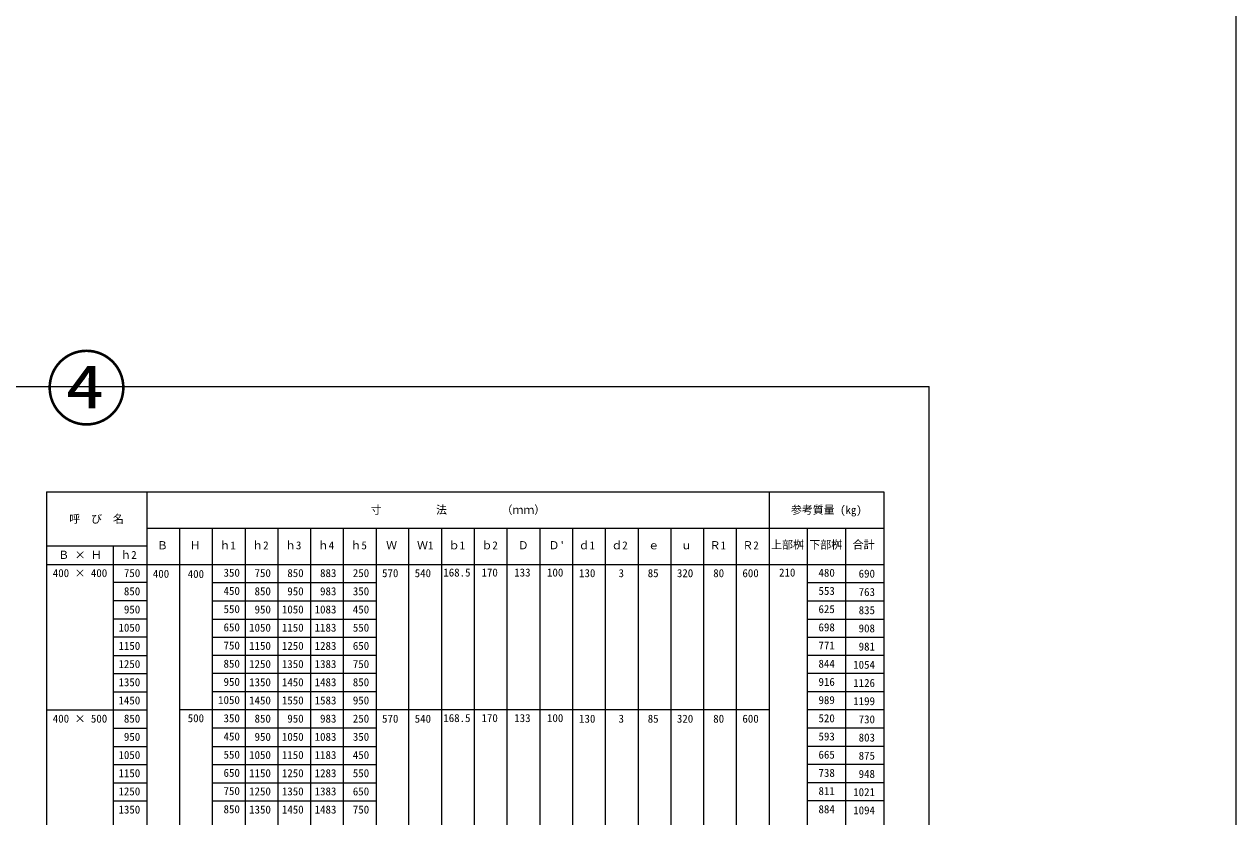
# Model space of a CAD drawing. Units: millimetres at full size; details may follow other scales. Extents: x 5964 to 125098, y -10801 to 28073.
# Drawn here: x 30864 to 36615, y 3058 to 6822 of the extents above; entities that cross this region are included whole.
import ezdxf
from ezdxf.enums import TextEntityAlignment as Align

# ---------------------------------------------------------------- set-up
doc = ezdxf.new("R2010")
doc.units = ezdxf.units.MM
doc.header["$LTSCALE"] = 19
for name, color, linetype, lineweight in [('0_2', 7, 'Continuous', 20), ('枠', 5, 'Continuous', 5), ('補助線', 8, 'Continuous', 13)]:
    doc.layers.add(name, color=color, linetype=linetype, lineweight=lineweight)
doc.styles.add('ＭＳ ゴシック', font='')
doc.styles.get('ＭＳ ゴシック').set_extended_font_data('MS Gothic')

msp = doc.modelspace()

# ---------------------------------------------------------------- linework, layer by layer
at = {"layer": '0_2'}
for p, q in [((30969.22, 4601.59), (30969.22, 1664)), ((30969.22, 4601.59), (34943.78, 4601.59)), ((31445.22, 4601.59), (31445.22, 1664)), ((34399.46, 4601.59), (34399.46, 1664)), ((34943.78, 4601.59), (34943.78, 1664)), ((31445.22, 4428.79), (34943.78, 4428.79)), ((31600.74, 4428.79), (31600.74, 1664)), ((31756.26, 4428.79), (31756.26, 1664)), ((31911.78, 4428.79), (31911.78, 1664)), ((32067.3, 4428.79), (32067.3, 1664)), ((32222.81, 4428.79), (32222.81, 1664)), ((32378.28, 4428.79), (32378.28, 1664)), ((32533.75, 4428.79), (32533.75, 1664)), ((32688.28, 4428.79), (32688.28, 1664)), ((32844.32, 4428.79), (32844.32, 1664)), ((32999.84, 4428.79), (32999.84, 1664)), ((33155.36, 4428.79), (33155.36, 1664)), ((33310.88, 4428.79), (33310.88, 1664)), ((33466.4, 4428.79), (33466.4, 1664)), ((33621.91, 4428.79), (33621.91, 1664)), ((33777.38, 4428.79), (33777.38, 1664)), ((33932.9, 4428.79), (33932.9, 1664)), ((34088.42, 4428.79), (34088.42, 1664)), ((34243.94, 4428.79), (34243.94, 1664)), ((34580.9, 4428.79), (34580.9, 1664)), ((34762.34, 4428.79), (34762.34, 1664)), ((31445.22, 4342.39), (30969.22, 4342.39)), ((31285.43, 4342.39), (31285.43, 1664)), ((30969.22, 4255.99), (34943.78, 4255.99)), ((31445.22, 4169.59), (31285.43, 4169.59)), ((31756.26, 4169.59), (32222.81, 4169.59)), ((32222.81, 4169.59), (32533.75, 4169.59)), ((34580.9, 4169.59), (34943.78, 4169.59)), ((31445.22, 4083.19), (31285.43, 4083.19)), ((31756.26, 4083.19), (32222.81, 4083.19)), ((32222.81, 4083.19), (32533.75, 4083.19)), ((34580.9, 4083.19), (34943.78, 4083.19)), ((31445.22, 3996.79), (31285.43, 3996.79)), ((31756.26, 3996.79), (32222.81, 3996.79)), ((32222.81, 3996.79), (32533.75, 3996.79)), ((34580.9, 3996.79), (34943.78, 3996.79)), ((31445.22, 3910.39), (31285.43, 3910.39)), ((31756.26, 3910.39), (32222.81, 3910.39)), ((32067.3, 3910.39), (32533.75, 3910.39)), ((34580.9, 3910.39), (34943.78, 3910.39)), ((31285.43, 3824), (31445.22, 3824)), ((32533.75, 3824), (31756.26, 3824)), ((34943.78, 3824), (34580.9, 3824)), ((31285.43, 3737.6), (31445.22, 3737.6)), ((32533.75, 3737.6), (31756.26, 3737.6)), ((34943.78, 3737.6), (34580.9, 3737.6)), ((31285.43, 3651.2), (31445.22, 3651.2)), ((32533.75, 3651.2), (31756.26, 3651.2)), ((34943.78, 3651.2), (34580.9, 3651.2)), ((30969.22, 3564.8), (31445.22, 3564.8)), ((34399.46, 3564.8), (31600.74, 3564.8)), ((34943.78, 3564.8), (34580.9, 3564.8)), ((31285.43, 3478.4), (31445.22, 3478.4)), ((32533.75, 3478.4), (31756.26, 3478.4)), ((34943.78, 3478.4), (34580.9, 3478.4)), ((31285.43, 3392), (31445.22, 3392)), ((31756.26, 3392), (32533.75, 3392)), ((34943.78, 3392), (34580.9, 3392)), ((31285.43, 3305.6), (31445.22, 3305.6)), ((31756.26, 3305.6), (32533.75, 3305.6)), ((34943.78, 3305.6), (34580.9, 3305.6)), ((31285.43, 3219.2), (31445.22, 3219.2)), ((31756.26, 3219.2), (32533.75, 3219.2)), ((34943.78, 3219.2), (34580.9, 3219.2)), ((31285.43, 3132.8), (31445.22, 3132.8)), ((31756.26, 3132.8), (32533.75, 3132.8)), ((34943.78, 3132.8), (34580.9, 3132.8))]:
    msp.add_line(p, q, dxfattribs=at)
at = {"layer": '枠', "lineweight": 20}
for p, q in [((36615.04, 14307.1), (36615.04, -6940.1)), ((27159.24, 5101.59), (35159.24, 5101.59)), ((35159.24, -412.69), (35159.24, 5101.59))]:
    msp.add_line(p, q, dxfattribs=at)

# ---------------------------------------------------------------- texts
at = {"layer": '0_2', "style": 'ＭＳ ゴシック'}
for s, p in [('呼\u3000び\u3000名', (31207.22, 4471.99)), ('寸\u3000\u3000\u3000\u3000\u3000法\u3000\u3000\u3000\u3000\u3000（ｍｍ）', (32922.34, 4515.19)), ('参考質量 (kg)', (34671.62, 4515.19))]:
    msp.add_text(s, height=37.98, dxfattribs=at).set_placement(p, align=Align.MIDDLE_CENTER)
for s, p in [('上部桝', (34409.46, 4319.28)), ('下部桝', (34590.9, 4319.28)), ('合計', (34796.39, 4319.28)), (' Ｂ × Ｈ', (30999.19, 4270.85)), ('ｈ2', (31319.85, 4271.01)), ('Ｂ', (31493.6, 4316.28)), ('Ｈ', (31649.12, 4316.28)), ('ｈ1', (31790.68, 4316.28)), ('ｈ2', (31946.2, 4316.28)), ('ｈ3', (32101.73, 4316.28)), ('ｈ4', (32257.24, 4316.28)), ('ｈ5', (32412.71, 4316.28)), ('Ｗ', (32581.67, 4316.28)), ('Ｗ1', (32728.5, 4316.28)), ('ｂ1', (32878.75, 4316.28)), ('ｂ2', (33034.27, 4316.28)), ('Ｄ', (33206.46, 4316.28)), ("Ｄ'", (33352.85, 4316.28)), ('ｄ1', (33495.42, 4316.28)), ('ｄ2', (33650.94, 4316.28)), ('ｅ', (33825.77, 4316.28)), ('ｕ', (33981.29, 4316.28)), ('Ｒ1', (34117.45, 4316.28)), ('Ｒ2', (34272.97, 4316.28)), ('400 × 400', (30999.19, 4184.61)), (' 750', (31310.96, 4184.61)), ('400', (31474.24, 4181.23)), ('400', (31639.76, 4180.38)), (' 350', (31783.99, 4186.28)), (' 750', (31931.21, 4184.61)), (' 850', (32086.73, 4184.61)), (' 883', (32242.24, 4184.61)), (' 250', (32397.71, 4184.61)), ('570', (32562.3, 4184.17)), ('540', (32717.3, 4184.17)), ('168.5', (32853.07, 4187.17)), ('170', (33034.27, 4187.17)), ('133', (33189.79, 4187.17)), ('100', (33345.31, 4187.17)), ('130', (33497.44, 4184.17)), ('3', (33684.99, 4184.17)), ('85', (33823.43, 4184.17)), ('320', (33961.93, 4184.17)), ('80', (34134.47, 4184.17)), ('600', (34272.97, 4184.17)), ('210', (34446.85, 4187.17)), ('480', (34634.12, 4186.28)), (' 850', (31310.96, 4098.21)), (' 450', (31783.99, 4099.88)), (' 850', (31931.21, 4098.21)), (' 950', (32086.73, 4098.21)), (' 983', (32242.24, 4098.21)), (' 350', (32397.71, 4098.21)), ('553', (34634.12, 4099.88)), (' 950', (31310.96, 4011.81)), (' 550', (31783.99, 4013.48)), (' 950', (31931.21, 4011.81)), ('1050', (32086.73, 4011.81)), ('1083', (32242.24, 4011.81)), (' 450', (32397.71, 4011.81)), ('625', (34634.12, 4013.48)), ('1050', (31310.96, 3925.41)), (' 650', (31783.99, 3927.08)), ('1050', (31931.21, 3925.41)), ('1150', (32086.73, 3925.41)), ('1183', (32242.24, 3925.41)), (' 550', (32397.71, 3925.4)), ('698', (34634.12, 3927.08)), ('1150', (31310.96, 3839.01)), (' 750', (31783.99, 3840.68)), ('1150', (31931.21, 3839.01)), ('1250', (32086.73, 3839.01)), ('1283', (32242.24, 3839.01)), (' 650', (32397.71, 3839)), ('771', (34634.12, 3840.68)), ('1250', (31310.96, 3752.61)), (' 850', (31783.99, 3754.28)), ('1250', (31931.21, 3752.61)), ('1350', (32086.73, 3752.61)), ('1383', (32242.24, 3752.61)), (' 750', (32397.71, 3752.6)), ('844', (34634.12, 3754.28)), ('1350', (31310.96, 3666.21)), (' 950', (31783.99, 3667.88)), ('1350', (31931.21, 3666.21)), ('1450', (32086.73, 3666.21)), ('1483', (32242.24, 3666.21)), (' 850', (32397.71, 3666.2)), ('916', (34634.12, 3667.88)), ('1450', (31310.96, 3579.81)), ('1050', (31783.99, 3581.48)), ('1450', (31931.21, 3579.81)), ('1550', (32086.73, 3579.81)), ('1583', (32242.24, 3579.81)), (' 950', (32397.71, 3579.8)), ('989', (34634.12, 3581.48)), ('400 × 500', (30999.19, 3493.41)), (' 850', (31310.96, 3493.41)), ('500', (31639.76, 3495.36)), (' 350', (31783.99, 3495.08)), (' 850', (31931.21, 3493.41)), (' 950', (32086.73, 3493.41)), (' 983', (32242.24, 3493.41)), (' 250', (32397.71, 3493.41)), ('570', (32562.3, 3492.98)), ('540', (32717.3, 3492.98)), ('168.5', (32853.07, 3495.97)), ('170', (33034.27, 3495.97)), ('133', (33189.79, 3495.97)), ('100', (33345.31, 3495.97)), ('130', (33497.44, 3492.98)), ('3', (33684.99, 3492.98)), ('85', (33823.43, 3492.98)), ('320', (33961.93, 3492.98)), ('80', (34134.47, 3492.98)), ('600', (34272.97, 3492.98)), ('520', (34634.12, 3495.08)), (' 950', (31310.96, 3407.01)), (' 450', (31783.99, 3408.68)), (' 950', (31931.21, 3407.01)), ('1050', (32086.73, 3407.01)), ('1083', (32242.24, 3407.01)), (' 350', (32397.71, 3407.01)), ('593', (34634.12, 3408.68)), ('1050', (31310.96, 3320.61)), (' 550', (31783.99, 3322.28)), ('1050', (31931.21, 3320.61)), ('1150', (32086.73, 3320.61)), ('1183', (32242.24, 3320.61)), (' 450', (32397.71, 3320.61)), ('665', (34634.12, 3322.28)), ('1150', (31310.96, 3234.21)), (' 650', (31783.99, 3235.88)), ('1150', (31931.21, 3234.21)), ('1250', (32086.73, 3234.21)), ('1283', (32242.24, 3234.21)), (' 550', (32397.71, 3234.21)), ('738', (34634.12, 3235.88)), ('1250', (31310.96, 3147.81)), (' 750', (31783.99, 3149.48)), ('1250', (31931.21, 3147.81)), ('1350', (32086.73, 3147.81)), ('1383', (32242.24, 3147.81)), (' 650', (32397.71, 3147.8)), ('811', (34634.12, 3149.48)), ('1350', (31310.96, 3061.41)), (' 850', (31783.99, 3063.08)), ('1350', (31931.21, 3061.41)), ('1450', (32086.73, 3061.41)), ('1483', (32242.24, 3061.41)), (' 750', (32397.71, 3061.4)), ('884', (34634.12, 3063.08))]:
    msp.add_text(s, height=37.98, dxfattribs=at).set_placement(p, align=Align.BOTTOM_LEFT)
for s, p in [('690', (34902.26, 4212.45)), ('763', (34902.26, 4125.16)), ('835', (34902.26, 4038.76)), ('908', (34902.26, 3952.36)), ('981', (34902.26, 3865.96)), ('1054', (34902.26, 3779.56)), ('1126', (34902.26, 3693.16)), ('1199', (34902.26, 3606.76)), ('730', (34902.26, 3520.36)), ('803', (34902.26, 3433.96)), ('875', (34902.26, 3347.56)), ('948', (34902.26, 3261.16)), ('1021', (34902.26, 3174.76)), ('1094', (34902.26, 3088.36))]:
    msp.add_text(s, height=37.98, dxfattribs=at).set_placement(p, align=Align.MIDDLE_RIGHT)
at = {"layer": '補助線', "color": 1, "style": 'ＭＳ ゴシック'}
msp.add_text('④', height=284.8, dxfattribs=at).set_placement((31159.24, 5090.6), align=Align.MIDDLE_CENTER)

doc.saveas('drawing.dxf')
